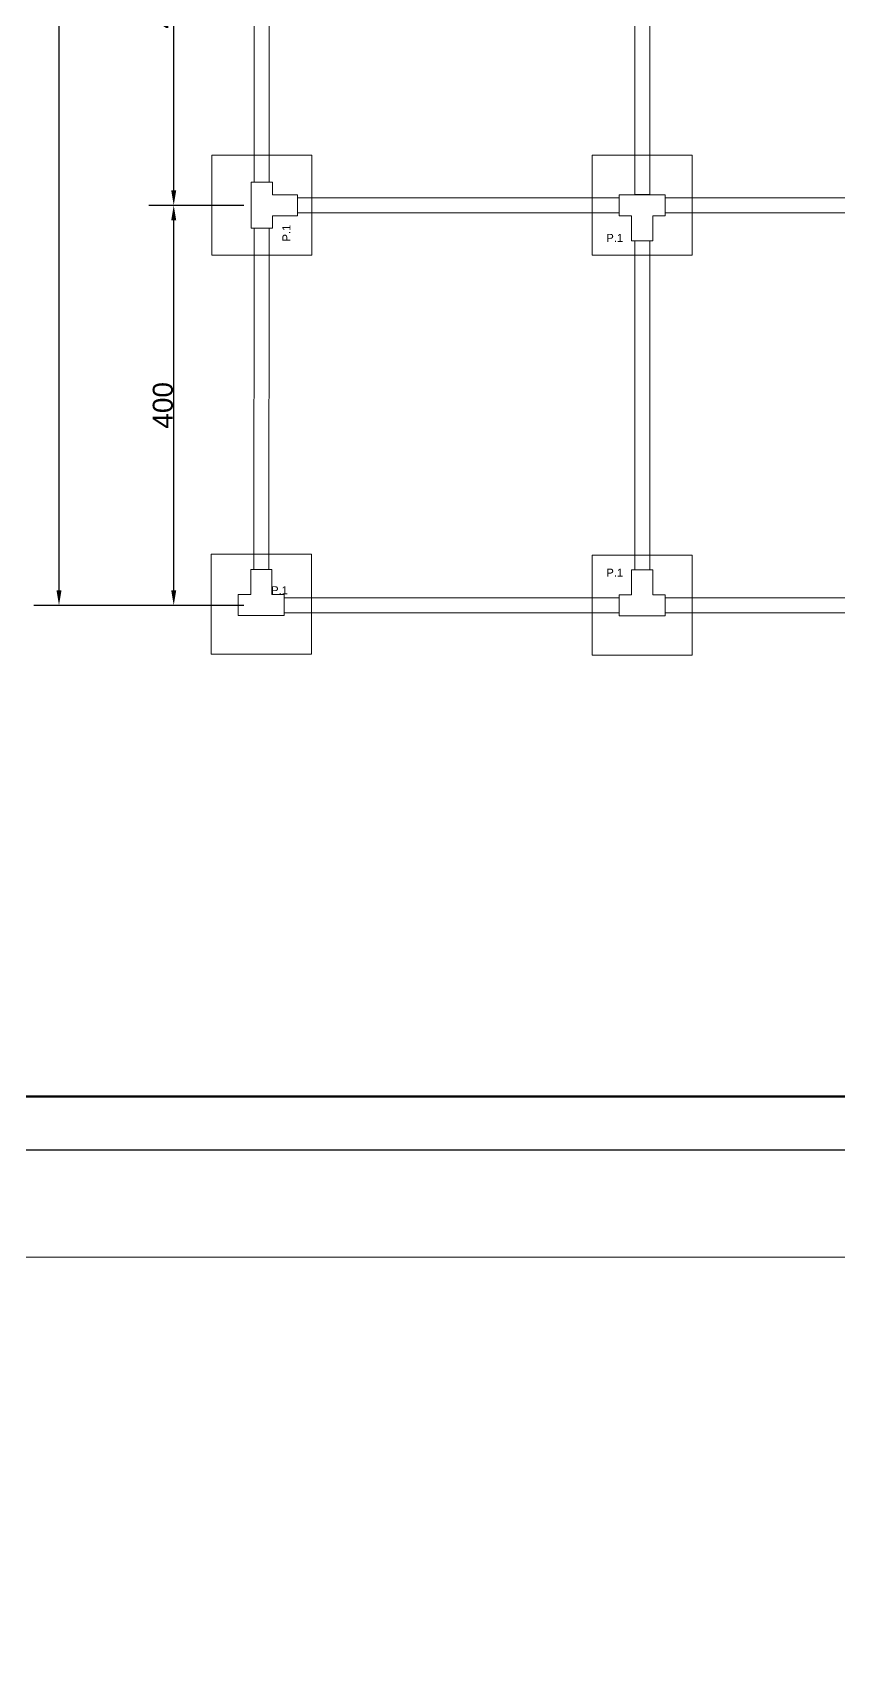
# Model space of a CAD drawing. Header units: centimetres. Extents: x -377343 to 693706, y 194584 to 813780.
# Drawn here: x 156028 to 156834, y 497226 to 498843 of the extents above; entities that cross this region are included whole.
import ezdxf

# ---------------------------------------------------------------- set-up
doc = ezdxf.new("R2010")
doc.units = ezdxf.units.CM
doc.header["$PDMODE"] = 3
for name, color, linetype, lineweight in [('Kertas', 252, 'Continuous', 20), ('Legenda', 252, 'Continuous', 20), ('pondasi', 203, 'Continuous', 18)]:
    doc.layers.add(name, color=color, linetype=linetype, lineweight=lineweight)
doc.layers.add('PIPA', color=11, linetype='Continuous')
doc.styles.get("Standard").update_dxf_attribs({"font": 'arial.ttf'})
doc.dimstyles.new('ISO-25', dxfattribs={"dimtxt": 2.5, "dimasz": 2.5, "dimexe": 1.25, "dimexo": 0.625, "dimtad": 1, "dimtxsty": 'Standard', "dimcen": 2.5, "dimadec": 0, "dimazin": 0, "dimtfac": 1, "dimtmove": 0, "dimatfit": 3, "dimfxl": 1, "dimarcsym": 0})

# ---------------------------------------------------------------- blocks, each defined once
blk = doc.blocks.new('*D15')
at = {"layer": 'Defpoints', "color": 0, "ltscale": 0.5, "transparency": 16777216}
for p in [(156169.4, 499070.3), (156239.3, 499070.3), (156239.9, 498670.3)]:
    blk.add_point(p, dxfattribs=at)
at = {"layer": 'pondasi', "color": 0, "lineweight": -2, "ltscale": 0.5, "transparency": 16777216}
for p, q in [((156238.7, 499070.3), (156144.4, 499070.3)), ((156169.4, 498685.3), (156169.4, 499055.3)), ((156239.3, 498670.3), (156144.4, 498670.3))]:
    blk.add_line(p, q, dxfattribs=at)
at = {"layer": 'pondasi', "color": 0, "ltscale": 0.5, "transparency": 16777216}
for points in [[(156166.9, 499055.3), (156171.9, 499055.3), (156169.4, 499070.3)], [(156166.9, 498685.3), (156171.9, 498685.3), (156169.4, 498670.3)]]:
    blk.add_solid(points, dxfattribs=at)
at = {"layer": 'pondasi', "color": 0, "lineweight": 5, "ltscale": 0.5, "transparency": 16777216, "insert": (156158.6, 498870.3), "char_height": 20, "attachment_point": 5, "rotation": 90}
blk.add_mtext('400', dxfattribs=at)
blk = doc.blocks.new('*D23')
at = {"layer": 'Defpoints', "color": 0, "ltscale": 0.5, "transparency": 16777216}
for p in [(156169.4, 498670.3), (156239.9, 498670.3), (156239.9, 498270.3)]:
    blk.add_point(p, dxfattribs=at)
at = {"layer": 'pondasi', "color": 0, "lineweight": -2, "ltscale": 0.5, "transparency": 16777216}
for p, q in [((156239.3, 498670.3), (156144.4, 498670.3)), ((156169.4, 498285.3), (156169.4, 498655.3)), ((156239.3, 498270.3), (156144.4, 498270.3))]:
    blk.add_line(p, q, dxfattribs=at)
at = {"layer": 'pondasi', "color": 0, "ltscale": 0.5, "transparency": 16777216}
for points in [[(156166.9, 498655.3), (156171.9, 498655.3), (156169.4, 498670.3)], [(156166.9, 498285.3), (156171.9, 498285.3), (156169.4, 498270.3)]]:
    blk.add_solid(points, dxfattribs=at)
at = {"layer": 'pondasi', "color": 0, "lineweight": 5, "ltscale": 0.5, "transparency": 16777216, "insert": (156158.6, 498470.3), "char_height": 20, "attachment_point": 5, "rotation": 90}
blk.add_mtext('400', dxfattribs=at)
blk = doc.blocks.new('*D14')
at = {"layer": 'Defpoints', "color": 0, "ltscale": 0.5, "transparency": 16777216}
for p in [(156239.9, 500270.3), (156054.8, 498270.3), (156239.3, 498270.3)]:
    blk.add_point(p, dxfattribs=at)
at = {"layer": 'pondasi', "color": 0, "lineweight": -2, "ltscale": 0.5, "transparency": 16777216}
for p, q in [((156239.3, 500270.3), (156029.8, 500270.3)), ((156054.8, 500255.3), (156054.8, 498285.3)), ((156238.7, 498270.3), (156029.8, 498270.3))]:
    blk.add_line(p, q, dxfattribs=at)
at = {"layer": 'pondasi', "color": 0, "ltscale": 0.5, "transparency": 16777216}
for points in [[(156052.3, 500255.3), (156057.3, 500255.3), (156054.8, 500270.3)], [(156052.3, 498285.3), (156057.3, 498285.3), (156054.8, 498270.3)]]:
    blk.add_solid(points, dxfattribs=at)
at = {"layer": 'pondasi', "color": 0, "lineweight": 5, "ltscale": 0.5, "transparency": 16777216, "insert": (156043.9, 499270.3), "char_height": 20, "attachment_point": 5, "rotation": 90}
blk.add_mtext('2000', dxfattribs=at)

msp = doc.modelspace()

# ---------------------------------------------------------------- linework, layer by layer
at = {"layer": 'Kertas'}
msp.add_lwpolyline([(155261.218, 500796.755), (159701.972, 500796.755), (159701.972, 497618.673), (155261.218, 497618.673)], close=True, dxfattribs=at)
at = {"layer": 'Legenda', "color": 5, "lineweight": 30}
msp.add_lwpolyline([(155421.727, 500636.246), (159594.966, 500636.246), (159594.966, 497725.679), (155421.727, 497725.679)], close=True, dxfattribs=at)
at = {"layer": 'Legenda', "color": 1, "lineweight": 50}
msp.add_lwpolyline([(155475.23, 500582.743), (158845.923, 500582.743), (158845.923, 497779.182), (155475.23, 497779.182)], close=True, dxfattribs=at)
at = {"layer": 'PIPA', "lineweight": 35, "extrusion": (0, 0.816497, 0.57735), "elevation": 193451.324}
msp.add_lwpolyline([(-421704.212, -325591.681), (-159560.265, -63447.734), (377343.333, -600351.331), (-158232.47, -1135927.133), (-693706.405, -600453.199), (-454216.825, -360963.619)], dxfattribs=at)
at = {"layer": 'pondasi', "lineweight": 5, "ltscale": 0.5}
for points in [[(156249.938, 498693.345), (156264.938, 498693.345), (156264.938, 499047.345), (156249.938, 499047.345)], [(156629.938, 498681.276), (156644.938, 498681.276), (156644.938, 499034.845), (156629.938, 499034.845)], [(156307.438, 498620.345), (156307.438, 498720.345), (156207.438, 498720.345), (156207.438, 498620.345)], [(156587.438, 498620.345), (156687.438, 498620.345), (156687.438, 498720.345), (156587.438, 498720.345)], [(156267.938, 498659.845), (156292.938, 498659.845), (156292.938, 498680.845), (156267.938, 498680.845), (156267.938, 498693.345), (156246.938, 498693.345), (156246.938, 498647.345), (156267.938, 498647.345)], [(156292.938, 498677.845), (156292.938, 498662.845), (156614.438, 498662.845), (156614.438, 498677.845)], [(156626.938, 498659.845), (156626.938, 498634.845), (156647.938, 498634.845), (156647.938, 498659.845), (156660.438, 498659.845), (156660.438, 498680.845), (156614.438, 498680.845), (156614.438, 498659.845)], [(156660.438, 498677.845), (156660.438, 498662.845), (156994.438, 498662.845), (156994.438, 498677.845)], [(156249.339, 498306.276), (156264.339, 498306.276), (156264.938, 498647.345), (156249.938, 498647.345)], [(156629.938, 498305.845), (156644.938, 498305.845), (156644.938, 498634.845), (156629.938, 498634.845)], [(156206.935, 498321.597), (156306.935, 498321.597), (156306.935, 498221.597), (156206.935, 498221.597)], [(156587.438, 498320.345), (156687.438, 498320.345), (156687.438, 498220.345), (156587.438, 498220.345)], [(156246.339, 498281.276), (156246.339, 498306.276), (156267.339, 498306.276), (156267.339, 498281.276), (156279.839, 498281.276), (156279.839, 498260.276), (156233.839, 498260.276), (156233.839, 498281.276)], [(156626.938, 498280.845), (156626.938, 498305.845), (156647.938, 498305.845), (156647.938, 498280.845), (156660.438, 498280.845), (156660.438, 498259.845), (156614.438, 498259.845), (156614.438, 498280.845)], [(156279.839, 498262.845), (156614.438, 498262.845), (156614.438, 498277.845), (156279.839, 498277.845)], [(156660.438, 498262.845), (156994.438, 498262.845), (156994.438, 498277.845), (156660.438, 498277.845)]]:
    msp.add_lwpolyline(points, close=True, dxfattribs=at)

# ---------------------------------------------------------------- texts
at = {"layer": 'pondasi', "lineweight": 5, "ltscale": 0.5, "insert": (156277.963, 498634.155, -1289.398), "char_height": 8, "attachment_point": 1, "rotation": 90}
msp.add_mtext_dynamic_manual_height_columns('P.1', width=41.07183, gutter_width=2.5, heights=[0], dxfattribs=at)
at = {"layer": 'pondasi', "lineweight": 5, "ltscale": 0.5, "char_height": 8}
for insert, attachment_point in [((156601.678, 498641.722, -1289.398), 1), ((156601.678, 498298.969, -1289.398), 7), ((156266.722, 498281.407), 7)]:
    msp.add_mtext_dynamic_manual_height_columns('P.1', width=41.07183, gutter_width=2.5, heights=[0], dxfattribs=dict(at, insert=insert, attachment_point=attachment_point))

# ---------------------------------------------------------------- dimensions: what is measured, and where the dimension line sits
at = {"layer": 'pondasi', "lineweight": 5, "ltscale": 0.5}
for base, p1, p2, picture, middle in [((156054.755, 498270.345), (156239.938, 500270.345), (156239.313, 498270.345), '*D14', (156043.919, 499270.345)), ((156169.435, 499070.345), (156239.938, 498670.345), (156239.313, 499070.345), '*D15', (156158.599, 498870.345)), ((156169.435, 498670.345), (156239.938, 498270.345), (156239.938, 498670.345), '*D23', (156158.599, 498470.345))]:
    dim = msp.add_linear_dim(base=base, p1=p1, p2=p2, angle=90, dimstyle='ISO-25', override={"dimtxt": 20, "dimasz": 15, "dimexe": 25}, dxfattribs=at)
    dim.commit()
    dim.dimension.update_dxf_attribs({"geometry": picture, "text_midpoint": middle})

doc.saveas('drawing.dxf')
